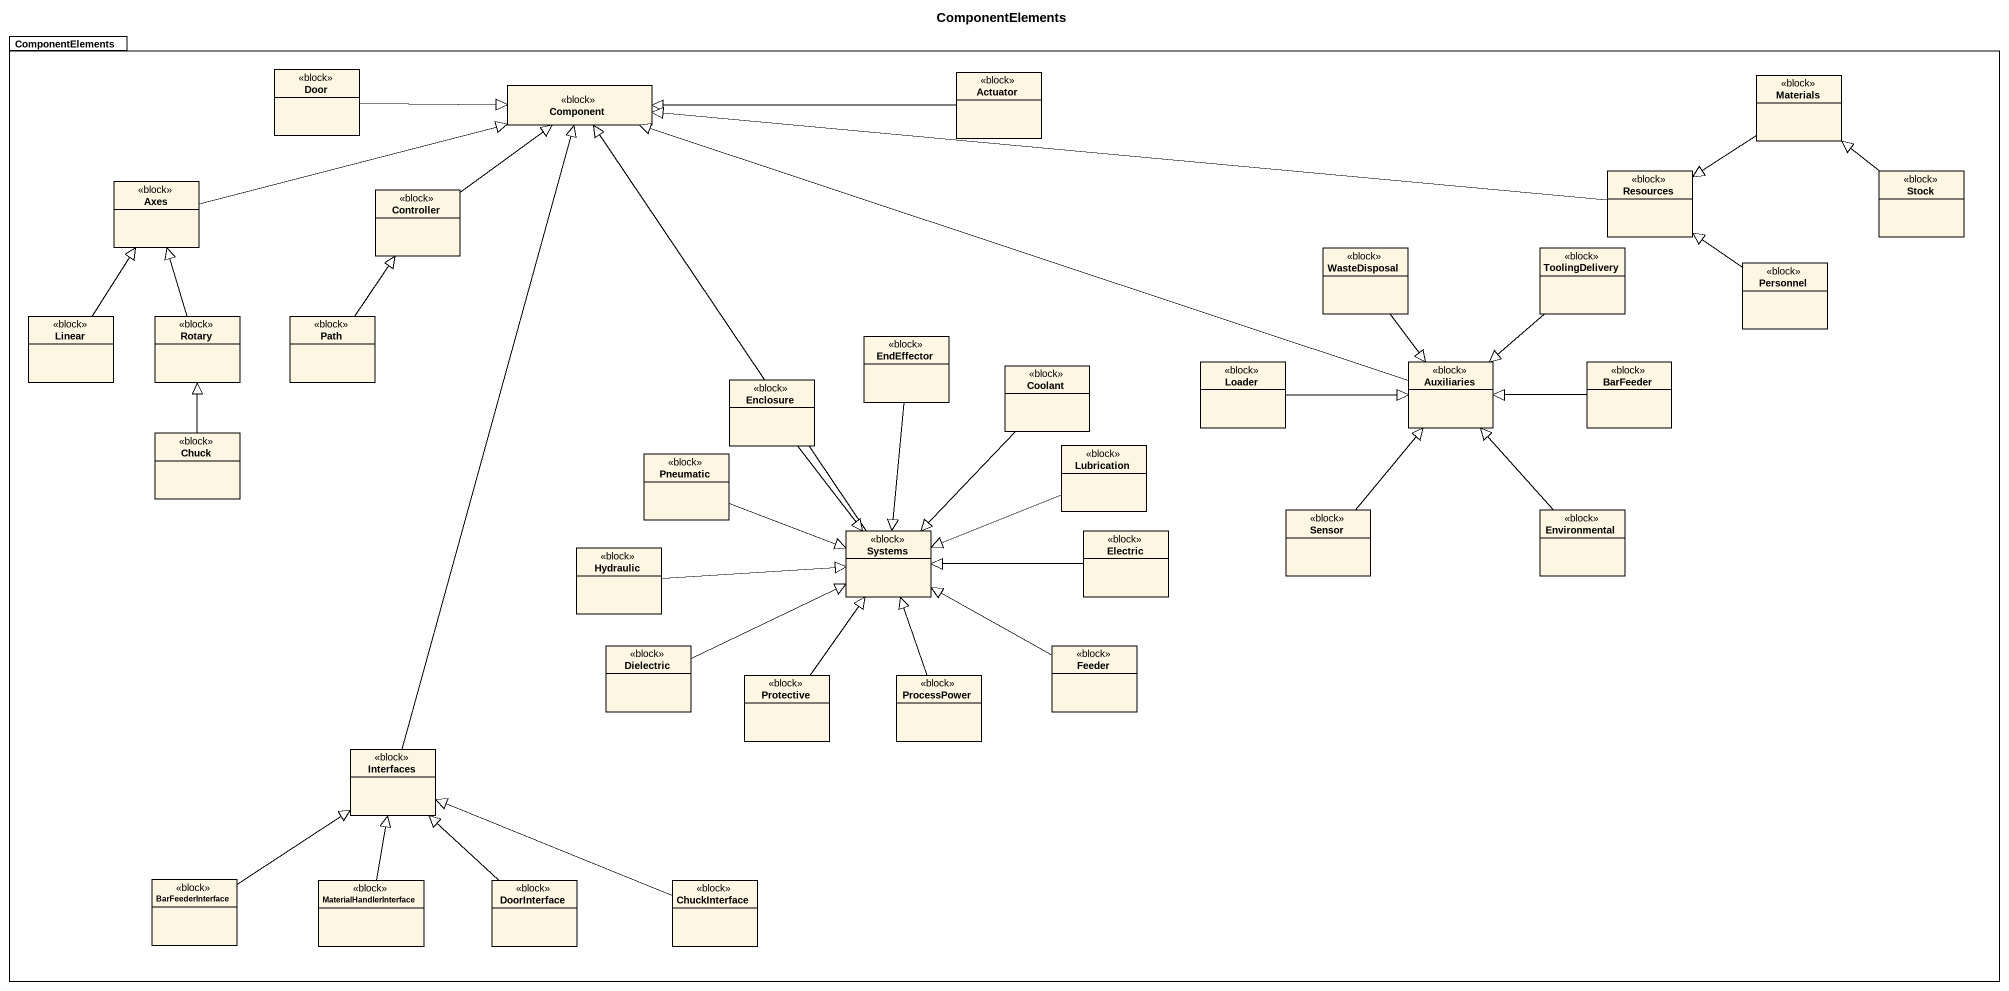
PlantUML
@startuml
title ComponentElements
hide circle
hide empty members
package ComponentElements {
  class Door <<block>>
  class "Component" as Component_ <<block>>
  class Actuator <<block>>
  class Materials <<block>>
  class Resources <<block>>
  class Stock <<block>>
  class Axes <<block>>
  class Controller <<block>>
  class WasteDisposal <<block>>
  class ToolingDelivery <<block>>
  class Personnel <<block>>
  class Linear <<block>>
  class Rotary <<block>>
  class Path <<block>>
  class EndEffector <<block>>
  class Enclosure <<block>>
  class Coolant <<block>>
  class Loader <<block>>
  class Auxiliaries <<block>>
  class BarFeeder <<block>>
  class Chuck <<block>>
  class Pneumatic <<block>>
  class Lubrication <<block>>
  class Sensor <<block>>
  class Environmental <<block>>
  class Hydraulic <<block>>
  class Systems <<block>>
  class Electric <<block>>
  class Dielectric <<block>>
  class Feeder <<block>>
  class Protective <<block>>
  class ProcessPower <<block>>
  class Interfaces <<block>>
  class BarFeederInterface <<block>>
  class MaterialHandlerInterface <<block>>
  class DoorInterface <<block>>
  class ChuckInterface <<block>>
}
Door -right-|> Component_
Actuator -left-|> Component_
Materials --|> Resources
Resources -left-|> Component_
Stock -up-|> Materials
Axes -right-|> Component_
Controller -up-|> Component_
WasteDisposal --|> Auxiliaries
ToolingDelivery --|> Auxiliaries
Personnel -up-|> Resources
Linear -up-|> Axes
Rotary -up-|> Axes
Path -up-|> Controller
EndEffector --|> Systems
Enclosure --|> Systems
Coolant --|> Systems
Loader -right-|> Auxiliaries
Auxiliaries -left-|> Component_
BarFeeder -left-|> Auxiliaries
Chuck -up-|> Rotary
Pneumatic -right-|> Systems
Lubrication -left-|> Systems
Sensor -up-|> Auxiliaries
Environmental -up-|> Auxiliaries
Hydraulic -right-|> Systems
Systems -up-|> Component_
Electric -left-|> Systems
Dielectric -right-|> Systems
Feeder -left-|> Systems
Protective -up-|> Systems
ProcessPower -up-|> Systems
Interfaces -up-|> Component_
BarFeederInterface -up-|> Interfaces
MaterialHandlerInterface -up-|> Interfaces
DoorInterface -up-|> Interfaces
ChuckInterface -left-|> Interfaces
@enduml
